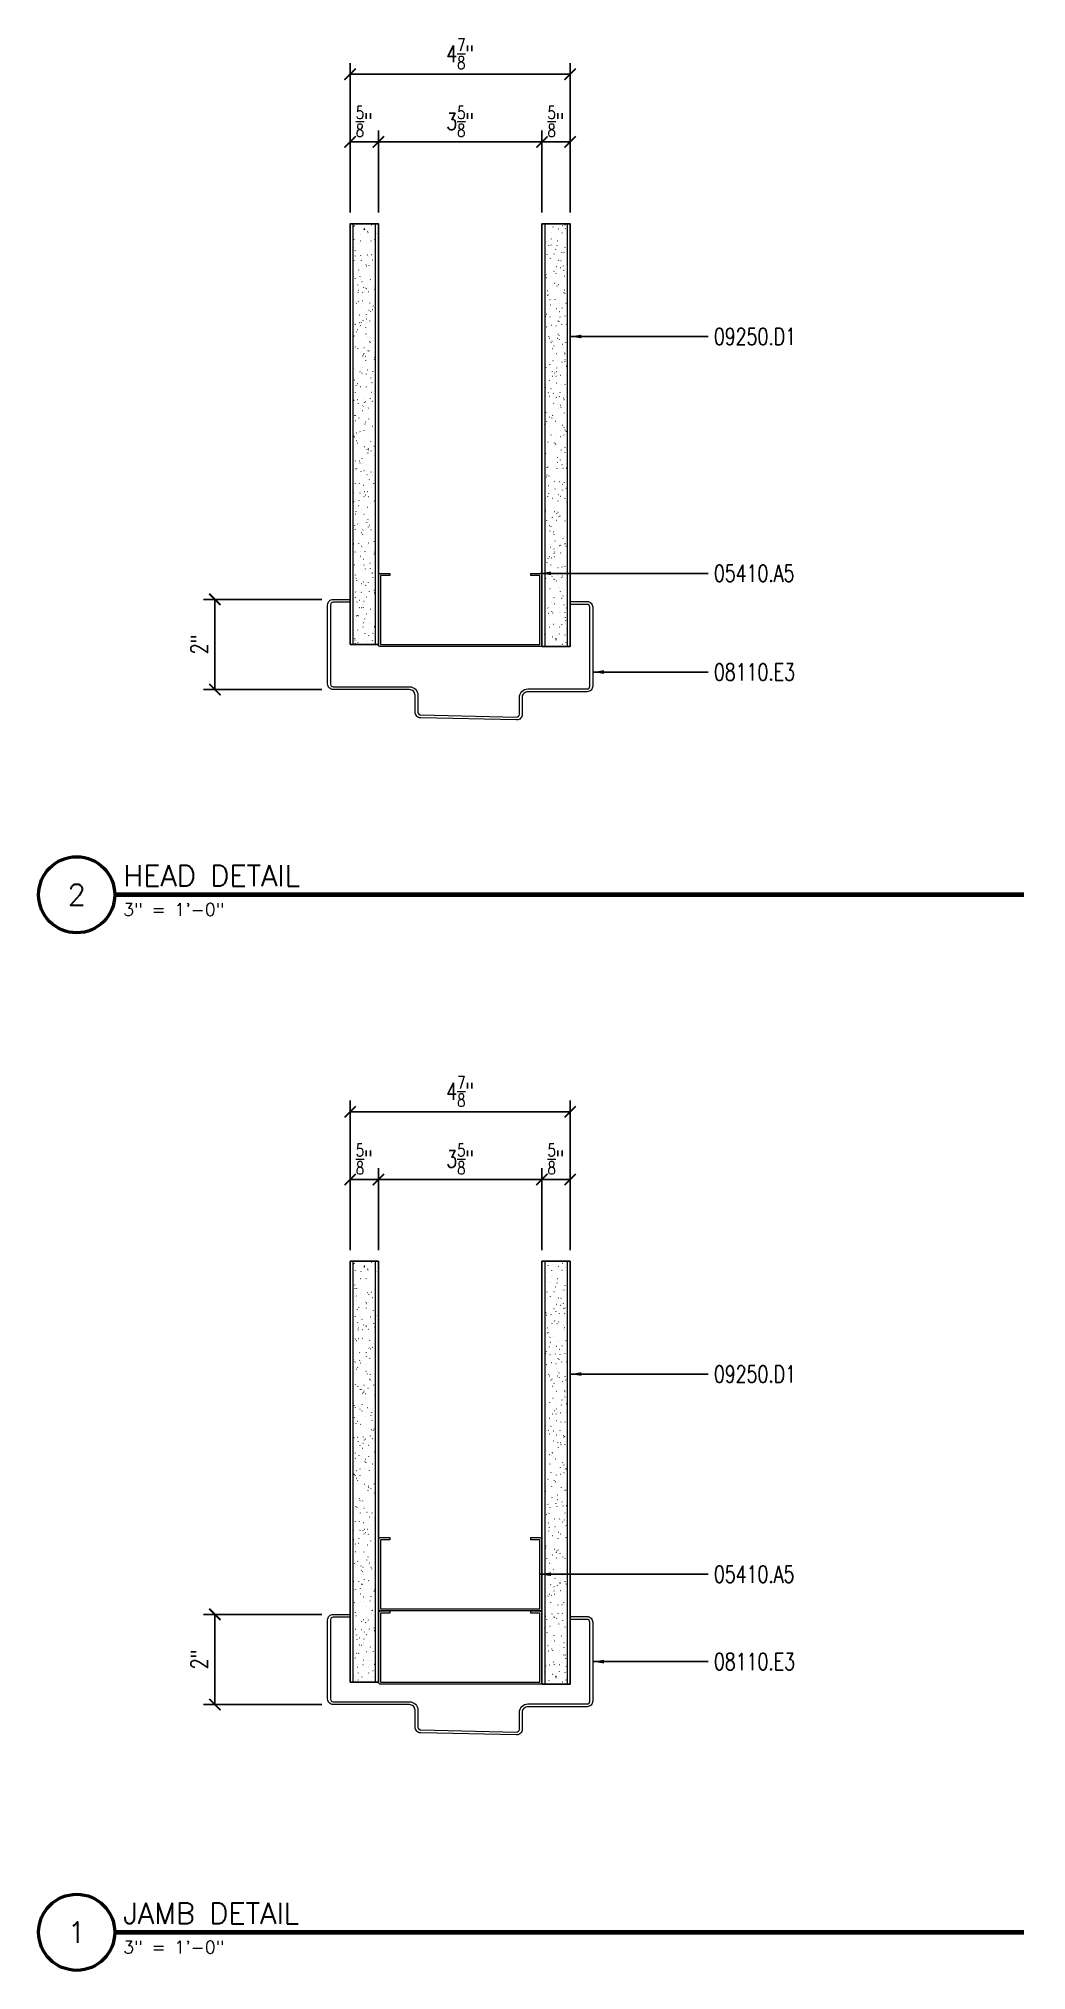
# Model space of a CAD drawing. Header units: inches. Extents: x 0.7 to 22.5, y 0.7 to 43.5.
import ezdxf
from ezdxf.enums import TextEntityAlignment as Align

# ---------------------------------------------------------------- set-up
doc = ezdxf.new("R2010")
doc.units = ezdxf.units.IN
doc.header["$LTSCALE"] = 0.5
doc.header["$MEASUREMENT"] = 0
doc.layers.get('0').update_dxf_attribs({"lineweight": 18})
doc.layers.get('Defpoints').update_dxf_attribs({"color": 140, "lineweight": 18})
for name, color, linetype, lineweight in [('A-Anno-Dims', 211, 'Continuous', 18), ('A-Anno-Note', 231, 'Continuous', 25), ('A-Detl-Fine', 90, 'Continuous', 18), ('A-Detl-Medm', 31, 'Continuous', 25), ('A-Detl-Patt', 190, 'Continuous', 18), ('A-Detl-Thin', 150, 'Continuous', 18), ('G-Anno-Ttlb', 213, 'Continuous', 50)]:
    doc.layers.add(name, color=color, linetype=linetype, lineweight=lineweight)
doc.styles.add('Arch-Dim', font='romans.shx', dxfattribs={"width": 0.75})
doc.styles.add('RomanS', font='romans.shx')
doc.dimstyles.new('Aec-Arch-I-96', dxfattribs={"dimscale": 96, "dimtxt": 0.09375, "dimasz": 0.0625, "dimexe": 0.0625, "dimexo": 0.0625, "dimgap": 0.03125, "dimtad": 1, "dimdec": 4, "dimzin": 3, "dimdsep": 46, "dimlunit": 4, "dimtxsty": 'Arch-Dim', "dimblk": 'ARCHTICK', "dimcen": 0.09375, "dimazin": 2, "dimtfac": 0.75, "dimtdec": 4, "dimtix": 1, "dimtmove": 2, "dimatfit": 2, "dimfxl": 1, "dimtolj": 1, "dimtzin": 0, "dimarcsym": 0})

# ---------------------------------------------------------------- blocks, each defined once
blk = doc.blocks.new('*U4')
at = {"color": 0, "linetype": 'ByBlock'}
blk.add_lwpolyline([(0.25, -1.625), (0.0478, -1.625, -0.4142136), (0, -1.5772), (0, -0.0478, -0.4142136), (0.0478, 0), (3.5772, 0, -0.4142136), (3.625, -0.0478), (3.625, -1.5772, -0.4142136), (3.5772, -1.625), (3.375, -1.625), (3.375, -1.5772), (3.5772, -1.5772), (3.5772, -0.0478), (0.0478, -0.0478), (0.0478, -1.5772), (0.25, -1.5772)], format="xyb", close=True, dxfattribs=at)
blk = doc.blocks.new('*U5')
at = {"color": 0, "linetype": 'ByBlock'}
blk.add_lwpolyline([(0, 0), (0.375, 0, -0.4142136), (0.5, -0.125), (0.5, -1.875, -0.4142136), (0.375, -2), (-0.9375, -2, 0.4142136), (-1.0625, -2.125), (-1.0625, -2.5, -0.4142136), (-1.1875, -2.625), (-3.3125, -2.5772, -0.4142136), (-3.4375, -2.4522), (-3.4375, -2.0772, 0.4142136), (-3.5625, -1.9522), (-5.25, -1.9522, -0.4142136), (-5.375, -1.8272), (-5.375, -0.0772, -0.4142136), (-5.25, 0.0478), (-4.875, 0.0478), (-4.875, -0.0147), (-5.25, -0.0147, 0.4142136), (-5.3125, -0.0772), (-5.3125, -1.8272, 0.4142136), (-5.25, -1.8897), (-3.5625, -1.8897, -0.4142136), (-3.375, -2.0772), (-3.375, -2.4522, 0.4142136), (-3.3125, -2.5147), (-1.1875, -2.5625, 0.4142136), (-1.125, -2.5), (-1.125, -2.125, -0.4142136), (-0.9375, -1.9375), (0.375, -1.9375, 0.4142136), (0.4375, -1.875), (0.4375, -0.125, 0.4142136), (0.375, -0.0625), (0, -0.0625)], format="xyb", close=True, dxfattribs=at)
blk = doc.blocks.new('_ArchTick')
at = {"color": 0, "linetype": 'ByBlock', "const_width": 0.15}
blk.add_lwpolyline([(-0.5, -0.5), (0.5, 0.5)], dxfattribs=at)
blk = doc.blocks.new('*D6')
at = {"layer": 'A-Anno-Dims', "color": 0, "lineweight": -2, "transparency": 16777216}
for p, q in [((8.187, 16.625), (8.187, 18.438)), ((11.812, 16.625), (11.812, 18.438)), ((8.187, 18.188), (11.812, 18.188))]:
    blk.add_line(p, q, dxfattribs=at)
at = {"layer": 'Defpoints', "color": 0, "transparency": 16777216}
for p in [(11.812, 18.188), (8.187, 16.375), (11.812, 16.375)]:
    blk.add_point(p, dxfattribs=at)
at = {"layer": 'A-Anno-Dims', "color": 0, "lineweight": -2, "transparency": 16777216, "xscale": 0.25, "yscale": 0.25, "zscale": 0.25, "rotation": 180}
blk.add_blockref('_ArchTick', (8.187, 18.188), dxfattribs=at)
at = {"layer": 'A-Anno-Dims', "color": 0, "lineweight": -2, "transparency": 16777216, "xscale": 0.25, "yscale": 0.25, "zscale": 0.25}
blk.add_blockref('_ArchTick', (11.812, 18.188), dxfattribs=at)
at = {"layer": 'A-Anno-Dims', "color": 0, "transparency": 16777216, "insert": (10, 18.641), "char_height": 0.375, "attachment_point": 5, "style": 'Arch-Dim'}
blk.add_mtext('\\A1;3{\\H0.750000x;\\S5/8;}"', dxfattribs=at)
blk = doc.blocks.new('*D7')
at = {"layer": 'A-Anno-Dims', "color": 0, "lineweight": -2, "transparency": 16777216}
for p, q in [((7.562, 16.625), (7.562, 18.438)), ((8.187, 16.625), (8.187, 18.438)), ((8.187, 18.188), (7.562, 18.188))]:
    blk.add_line(p, q, dxfattribs=at)
at = {"layer": 'Defpoints', "color": 0, "transparency": 16777216}
for p in [(7.562, 18.188), (7.562, 16.375), (8.187, 16.375)]:
    blk.add_point(p, dxfattribs=at)
at = {"layer": 'A-Anno-Dims', "color": 0, "lineweight": -2, "transparency": 16777216, "xscale": 0.25, "yscale": 0.25, "zscale": 0.25, "rotation": 180}
blk.add_blockref('_ArchTick', (7.562, 18.188), dxfattribs=at)
at = {"layer": 'A-Anno-Dims', "color": 0, "lineweight": -2, "transparency": 16777216, "xscale": 0.25, "yscale": 0.25, "zscale": 0.25}
blk.add_blockref('_ArchTick', (8.187, 18.188), dxfattribs=at)
at = {"layer": 'A-Anno-Dims', "color": 0, "transparency": 16777216, "insert": (7.875, 18.641), "char_height": 0.375, "attachment_point": 5, "style": 'Arch-Dim'}
blk.add_mtext('\\A1;{\\H0.750000x;\\S5/8;}"', dxfattribs=at)
blk = doc.blocks.new('*D8')
at = {"layer": 'A-Anno-Dims', "color": 0, "lineweight": -2, "transparency": 16777216}
for p, q in [((11.812, 16.625), (11.812, 18.438)), ((12.437, 16.625), (12.437, 18.438)), ((11.812, 18.188), (12.437, 18.188))]:
    blk.add_line(p, q, dxfattribs=at)
at = {"layer": 'Defpoints', "color": 0, "transparency": 16777216}
for p in [(12.437, 18.188), (11.812, 16.375), (12.437, 16.375)]:
    blk.add_point(p, dxfattribs=at)
at = {"layer": 'A-Anno-Dims', "color": 0, "lineweight": -2, "transparency": 16777216, "xscale": 0.25, "yscale": 0.25, "zscale": 0.25, "rotation": 180}
blk.add_blockref('_ArchTick', (11.812, 18.188), dxfattribs=at)
at = {"layer": 'A-Anno-Dims', "color": 0, "lineweight": -2, "transparency": 16777216, "xscale": 0.25, "yscale": 0.25, "zscale": 0.25}
blk.add_blockref('_ArchTick', (12.437, 18.188), dxfattribs=at)
at = {"layer": 'A-Anno-Dims', "color": 0, "transparency": 16777216, "insert": (12.125, 18.641), "char_height": 0.375, "attachment_point": 5, "style": 'Arch-Dim'}
blk.add_mtext('\\A1;{\\H0.750000x;\\S5/8;}"', dxfattribs=at)
blk = doc.blocks.new('*D9')
at = {"layer": 'A-Anno-Dims', "color": 0, "lineweight": -2, "transparency": 16777216}
for p, q in [((7.562, 16.625), (7.562, 19.938)), ((12.437, 16.625), (12.437, 19.938)), ((7.562, 19.688), (12.437, 19.688))]:
    blk.add_line(p, q, dxfattribs=at)
at = {"layer": 'Defpoints', "color": 0, "transparency": 16777216}
for p in [(12.437, 19.688), (7.562, 16.375), (12.437, 16.375)]:
    blk.add_point(p, dxfattribs=at)
at = {"layer": 'A-Anno-Dims', "color": 0, "lineweight": -2, "transparency": 16777216, "xscale": 0.25, "yscale": 0.25, "zscale": 0.25, "rotation": 180}
blk.add_blockref('_ArchTick', (7.562, 19.688), dxfattribs=at)
at = {"layer": 'A-Anno-Dims', "color": 0, "lineweight": -2, "transparency": 16777216, "xscale": 0.25, "yscale": 0.25, "zscale": 0.25}
blk.add_blockref('_ArchTick', (12.437, 19.688), dxfattribs=at)
at = {"layer": 'A-Anno-Dims', "color": 0, "transparency": 16777216, "insert": (10, 20.141), "char_height": 0.375, "attachment_point": 5, "style": 'Arch-Dim'}
blk.add_mtext('\\A1;4{\\H0.750000x;\\S7/8;}"', dxfattribs=at)
blk = doc.blocks.new('*D10')
at = {"layer": 'A-Anno-Dims', "color": 0, "lineweight": -2, "transparency": 16777216}
for p, q in [((8.187, 39.625), (8.187, 41.438)), ((8.187, 41.188), (11.812, 41.188)), ((11.812, 39.625), (11.812, 41.438))]:
    blk.add_line(p, q, dxfattribs=at)
at = {"layer": 'Defpoints', "color": 0, "transparency": 16777216}
for p in [(11.812, 41.188), (8.187, 39.375), (11.812, 39.375)]:
    blk.add_point(p, dxfattribs=at)
at = {"layer": 'A-Anno-Dims', "color": 0, "lineweight": -2, "transparency": 16777216, "xscale": 0.25, "yscale": 0.25, "zscale": 0.25, "rotation": 180}
blk.add_blockref('_ArchTick', (8.187, 41.188), dxfattribs=at)
at = {"layer": 'A-Anno-Dims', "color": 0, "lineweight": -2, "transparency": 16777216, "xscale": 0.25, "yscale": 0.25, "zscale": 0.25}
blk.add_blockref('_ArchTick', (11.812, 41.188), dxfattribs=at)
at = {"layer": 'A-Anno-Dims', "color": 0, "transparency": 16777216, "insert": (10, 41.641), "char_height": 0.375, "attachment_point": 5, "style": 'Arch-Dim'}
blk.add_mtext('\\A1;3{\\H0.750000x;\\S5/8;}"', dxfattribs=at)
blk = doc.blocks.new('*D11')
at = {"layer": 'A-Anno-Dims', "color": 0, "lineweight": -2, "transparency": 16777216}
for p, q in [((7.562, 39.625), (7.562, 41.438)), ((8.187, 41.188), (7.562, 41.188)), ((8.187, 39.625), (8.187, 41.438))]:
    blk.add_line(p, q, dxfattribs=at)
at = {"layer": 'Defpoints', "color": 0, "transparency": 16777216}
for p in [(7.562, 41.188), (7.562, 39.375), (8.187, 39.375)]:
    blk.add_point(p, dxfattribs=at)
at = {"layer": 'A-Anno-Dims', "color": 0, "lineweight": -2, "transparency": 16777216, "xscale": 0.25, "yscale": 0.25, "zscale": 0.25, "rotation": 180}
blk.add_blockref('_ArchTick', (7.562, 41.188), dxfattribs=at)
at = {"layer": 'A-Anno-Dims', "color": 0, "lineweight": -2, "transparency": 16777216, "xscale": 0.25, "yscale": 0.25, "zscale": 0.25}
blk.add_blockref('_ArchTick', (8.187, 41.188), dxfattribs=at)
at = {"layer": 'A-Anno-Dims', "color": 0, "transparency": 16777216, "insert": (7.875, 41.641), "char_height": 0.375, "attachment_point": 5, "style": 'Arch-Dim'}
blk.add_mtext('\\A1;{\\H0.750000x;\\S5/8;}"', dxfattribs=at)
blk = doc.blocks.new('*D12')
at = {"layer": 'A-Anno-Dims', "color": 0, "lineweight": -2, "transparency": 16777216}
for p, q in [((11.812, 39.625), (11.812, 41.438)), ((11.812, 41.188), (12.437, 41.188)), ((12.437, 39.625), (12.437, 41.438))]:
    blk.add_line(p, q, dxfattribs=at)
at = {"layer": 'Defpoints', "color": 0, "transparency": 16777216}
for p in [(12.437, 41.188), (11.812, 39.375), (12.437, 39.375)]:
    blk.add_point(p, dxfattribs=at)
at = {"layer": 'A-Anno-Dims', "color": 0, "lineweight": -2, "transparency": 16777216, "xscale": 0.25, "yscale": 0.25, "zscale": 0.25, "rotation": 180}
blk.add_blockref('_ArchTick', (11.812, 41.188), dxfattribs=at)
at = {"layer": 'A-Anno-Dims', "color": 0, "lineweight": -2, "transparency": 16777216, "xscale": 0.25, "yscale": 0.25, "zscale": 0.25}
blk.add_blockref('_ArchTick', (12.437, 41.188), dxfattribs=at)
at = {"layer": 'A-Anno-Dims', "color": 0, "transparency": 16777216, "insert": (12.125, 41.641), "char_height": 0.375, "attachment_point": 5, "style": 'Arch-Dim'}
blk.add_mtext('\\A1;{\\H0.750000x;\\S5/8;}"', dxfattribs=at)
blk = doc.blocks.new('*D13')
at = {"layer": 'A-Anno-Dims', "color": 0, "lineweight": -2, "transparency": 16777216}
for p, q in [((7.562, 39.625), (7.562, 42.938)), ((12.437, 39.625), (12.437, 42.938)), ((7.562, 42.688), (12.437, 42.688))]:
    blk.add_line(p, q, dxfattribs=at)
at = {"layer": 'Defpoints', "color": 0, "transparency": 16777216}
for p in [(12.437, 42.688), (7.562, 39.375), (12.437, 39.375)]:
    blk.add_point(p, dxfattribs=at)
at = {"layer": 'A-Anno-Dims', "color": 0, "lineweight": -2, "transparency": 16777216, "xscale": 0.25, "yscale": 0.25, "zscale": 0.25, "rotation": 180}
blk.add_blockref('_ArchTick', (7.562, 42.688), dxfattribs=at)
at = {"layer": 'A-Anno-Dims', "color": 0, "lineweight": -2, "transparency": 16777216, "xscale": 0.25, "yscale": 0.25, "zscale": 0.25}
blk.add_blockref('_ArchTick', (12.437, 42.688), dxfattribs=at)
at = {"layer": 'A-Anno-Dims', "color": 0, "transparency": 16777216, "insert": (10, 43.141), "char_height": 0.375, "attachment_point": 5, "style": 'Arch-Dim'}
blk.add_mtext('\\A1;4{\\H0.750000x;\\S7/8;}"', dxfattribs=at)
blk = doc.blocks.new('Anno_Title_A1')
at = {"color": 0, "linetype": 'ByBlock', "lineweight": -2}
blk.add_circle((0, 0), 2.25, dxfattribs=at)
blk.add_circle((0, 0), 2.25, dxfattribs=at)
at = {"color": 0, "linetype": 'ByBlock', "lineweight": -2, "style": 'RomanS'}
blk.add_attdef('NUMBER', text='', height=1.25, dxfattribs=at).set_placement((0, 0), align=Align.MIDDLE)
blk = doc.blocks.new('Anno_Title_T1')
at = {"color": 0, "linetype": 'ByBlock', "lineweight": -2}
blk.add_lwpolyline([(2.75, 0), (3.75, 0)], dxfattribs=at)
at = {"color": 0, "linetype": 'ByBlock', "lineweight": -2, "style": 'RomanS'}
blk.add_attdef('TITLE', (2.75, 0.5), '', height=1.25, dxfattribs=at)
blk.add_attdef('SCALE', text='', height=0.75, dxfattribs=at).set_placement((2.75, -0.5), align=Align.TOP_LEFT)
blk = doc.blocks.new('*D16')
at = {"layer": 'A-Anno-Dims', "color": 0, "lineweight": -2, "transparency": 16777216}
for p, q in [((6.937, 31.048), (4.312, 31.048)), ((4.562, 31.048), (4.562, 29.048)), ((6.937, 29.048), (4.312, 29.048))]:
    blk.add_line(p, q, dxfattribs=at)
at = {"layer": 'Defpoints', "color": 0, "transparency": 16777216}
for p in [(7.187, 31.048), (4.562, 29.048), (7.187, 29.048)]:
    blk.add_point(p, dxfattribs=at)
at = {"layer": 'A-Anno-Dims', "color": 0, "lineweight": -2, "transparency": 16777216, "xscale": 0.25, "yscale": 0.25, "zscale": 0.25}
for p, rotation in [((4.562, 31.048), 90), ((4.562, 29.048), 270)]:
    blk.add_blockref('_ArchTick', p, dxfattribs=dict(at, rotation=rotation))
at = {"layer": 'A-Anno-Dims', "color": 0, "transparency": 16777216, "insert": (4.214, 30.048), "char_height": 0.375, "attachment_point": 5, "rotation": 90, "style": 'Arch-Dim'}
blk.add_mtext('\\A1;2"', dxfattribs=at)
blk = doc.blocks.new('*D17')
at = {"layer": 'A-Anno-Dims', "color": 0, "lineweight": -2, "transparency": 16777216}
for p, q in [((6.937, 8.548), (4.312, 8.548)), ((4.562, 8.548), (4.562, 6.548)), ((6.937, 6.548), (4.312, 6.548))]:
    blk.add_line(p, q, dxfattribs=at)
at = {"layer": 'Defpoints', "color": 0, "transparency": 16777216}
for p in [(7.187, 8.548), (4.562, 6.548), (7.187, 6.548)]:
    blk.add_point(p, dxfattribs=at)
at = {"layer": 'A-Anno-Dims', "color": 0, "lineweight": -2, "transparency": 16777216, "xscale": 0.25, "yscale": 0.25, "zscale": 0.25}
for p, rotation in [((4.562, 8.548), 90), ((4.562, 6.548), 270)]:
    blk.add_blockref('_ArchTick', p, dxfattribs=dict(at, rotation=rotation))
at = {"layer": 'A-Anno-Dims', "color": 0, "transparency": 16777216, "insert": (4.214, 7.548), "char_height": 0.375, "attachment_point": 5, "rotation": 90, "style": 'Arch-Dim'}
blk.add_mtext('\\A1;2"', dxfattribs=at)

msp = doc.modelspace()

# ---------------------------------------------------------------- hatches: boundary and pattern name
at = {"layer": 'A-Detl-Patt'}
h = msp.add_hatch(dxfattribs=at)
h.set_pattern_fill('GENERAL_TEXTURE', color=256, scale=0.5, angle=90, style=0, pattern_type=2)
h.set_pattern_definition([(90, (8.1775, 30.0678), (-0.5, 0.005), [0.005, -0.5]), (100, (8.1675, 30.2278), (-0.493272, -0.0819), [0.005, -0.5]), (110, (8.0575, 30.1378), (-0.471556, -0.166312), [0.005, -0.5]), (120, (7.9775, 30.2478), (-0.435513, -0.24567), [0.005, -0.5]), (130, (7.9475, 30.1178), (-0.386236, -0.317564), [0.005, -0.5]), (140, (7.8275, 30.1578), (-0.325224, -0.379808), [0.005, -0.5]), (150, (7.7375, 30.0878), (-0.25433, -0.430513), [0.005, -0.5]), (160, (7.7475, 30.2478), (-0.175709, -0.468136), [0.005, -0.5]), (170, (7.7275, 30.3678), (-0.091748, -0.491536), [0.005, -0.5]), (180, (7.8475, 30.4278), (-0.005, -0.5), [0.005, -0.5]), (190, (7.8575, 30.5278), (0.0819, -0.493272), [0.005, -0.5]), (200, (8.0375, 30.5278), (0.166312, -0.471556), [0.005, -0.5]), (210, (8.0975, 30.4378), (0.24567, -0.435513), [0.005, -0.5]), (220, (8.0675, 30.2978), (0.317564, -0.386236), [0.005, -0.5]), (230, (7.9775, 30.3878), (0.379808, -0.325224), [0.005, -0.5]), (240, (7.8875, 30.2978), (0.430513, -0.25433), [0.005, -0.5]), (250, (8.1675, 30.5078), (0.468136, -0.175709), [0.005, -0.5])])
h.paths.add_polyline_path([(7.625, 30.0478), (7.625, 39.375), (8.125, 39.375), (8.125, 30.0478)], flags=0)
h = msp.add_hatch(dxfattribs=at)
h.set_pattern_fill('GENERAL_TEXTURE', color=256, scale=0.5, angle=-90, style=0, pattern_type=2)
h.set_pattern_definition([(270, (11.8225, 39.355), (0.5, -0.005), [0.005, -0.5]), (280, (11.8325, 39.195), (0.493272, 0.0819), [0.005, -0.5]), (290, (11.9425, 39.285), (0.471556, 0.166312), [0.005, -0.5]), (300, (12.0225, 39.175), (0.435513, 0.24567), [0.005, -0.5]), (310, (12.0525, 39.305), (0.386236, 0.317564), [0.005, -0.5]), (320, (12.1725, 39.265), (0.325224, 0.379808), [0.005, -0.5]), (330, (12.2625, 39.335), (0.25433, 0.430513), [0.005, -0.5]), (340, (12.2525, 39.175), (0.175709, 0.468136), [0.005, -0.5]), (350, (12.2725, 39.055), (0.091748, 0.491536), [0.005, -0.5]), (2e-14, (12.1525, 38.995), (0.005, 0.5), [0.005, -0.5]), (10, (12.1425, 38.895), (-0.0819, 0.493272), [0.005, -0.5]), (20, (11.9625, 38.895), (-0.166312, 0.471556), [0.005, -0.5]), (30, (11.9025, 38.985), (-0.24567, 0.435513), [0.005, -0.5]), (40, (11.9325, 39.125), (-0.317564, 0.386236), [0.005, -0.5]), (50, (12.0225, 39.035), (-0.379808, 0.325224), [0.005, -0.5]), (60, (12.1125, 39.125), (-0.430513, 0.25433), [0.005, -0.5]), (70, (11.8325, 38.915), (-0.468136, 0.175709), [0.005, -0.5])])
h.paths.add_polyline_path([(12.375, 39.375), (12.375, 30), (11.875, 30), (11.875, 39.375)], flags=0)
h = msp.add_hatch(dxfattribs=at)
h.set_pattern_fill('GENERAL_TEXTURE', color=256, scale=0.5, angle=90, style=0, pattern_type=2)
h.set_pattern_definition([(90, (8.1775, 7.0678), (-0.5, 0.005), [0.005, -0.5]), (100, (8.1675, 7.2278), (-0.493272, -0.0819), [0.005, -0.5]), (110, (8.0575, 7.1378), (-0.471556, -0.166312), [0.005, -0.5]), (120, (7.9775, 7.2478), (-0.435513, -0.24567), [0.005, -0.5]), (130, (7.9475, 7.1178), (-0.386236, -0.317564), [0.005, -0.5]), (140, (7.8275, 7.1578), (-0.325224, -0.379808), [0.005, -0.5]), (150, (7.7375, 7.0878), (-0.25433, -0.430513), [0.005, -0.5]), (160, (7.7475, 7.2478), (-0.175709, -0.468136), [0.005, -0.5]), (170, (7.7275, 7.3678), (-0.091748, -0.491536), [0.005, -0.5]), (180, (7.8475, 7.4278), (-0.005, -0.5), [0.005, -0.5]), (190, (7.8575, 7.5278), (0.0819, -0.493272), [0.005, -0.5]), (200, (8.0375, 7.5278), (0.166312, -0.471556), [0.005, -0.5]), (210, (8.0975, 7.4378), (0.24567, -0.435513), [0.005, -0.5]), (220, (8.0675, 7.2978), (0.317564, -0.386236), [0.005, -0.5]), (230, (7.9775, 7.3878), (0.379808, -0.325224), [0.005, -0.5]), (240, (7.8875, 7.2978), (0.430513, -0.25433), [0.005, -0.5]), (250, (8.1675, 7.5078), (0.468136, -0.175709), [0.005, -0.5])])
h.paths.add_polyline_path([(7.625, 7.0478), (7.625, 16.375), (8.125, 16.375), (8.125, 7.0478)], flags=0)
h = msp.add_hatch(dxfattribs=at)
h.set_pattern_fill('GENERAL_TEXTURE', color=256, scale=0.5, angle=-90, style=0, pattern_type=2)
h.set_pattern_definition([(270, (11.8225, 16.355), (0.5, -0.005), [0.005, -0.5]), (280, (11.8325, 16.195), (0.493272, 0.0819), [0.005, -0.5]), (290, (11.9425, 16.285), (0.471556, 0.166312), [0.005, -0.5]), (300, (12.0225, 16.175), (0.435513, 0.24567), [0.005, -0.5]), (310, (12.0525, 16.305), (0.386236, 0.317564), [0.005, -0.5]), (320, (12.1725, 16.265), (0.325224, 0.379808), [0.005, -0.5]), (330, (12.2625, 16.335), (0.25433, 0.430513), [0.005, -0.5]), (340, (12.2525, 16.175), (0.175709, 0.468136), [0.005, -0.5]), (350, (12.2725, 16.055), (0.091748, 0.491536), [0.005, -0.5]), (2e-14, (12.1525, 15.995), (0.005, 0.5), [0.005, -0.5]), (10, (12.1425, 15.895), (-0.0819, 0.493272), [0.005, -0.5]), (20, (11.9625, 15.895), (-0.166312, 0.471556), [0.005, -0.5]), (30, (11.9025, 15.985), (-0.24567, 0.435513), [0.005, -0.5]), (40, (11.9325, 16.125), (-0.317564, 0.386236), [0.005, -0.5]), (50, (12.0225, 16.035), (-0.379808, 0.325224), [0.005, -0.5]), (60, (12.1125, 16.125), (-0.430513, 0.25433), [0.005, -0.5]), (70, (11.8325, 15.915), (-0.468136, 0.175709), [0.005, -0.5])])
h.paths.add_polyline_path([(12.375, 16.375), (12.375, 7), (11.875, 7), (11.875, 16.375)], flags=0)

# ---------------------------------------------------------------- linework, layer by layer
at = {"layer": 'A-Detl-Fine'}
for p, q in [((7.625, 30.0478), (7.625, 39.375)), ((8.125, 30.0478), (8.125, 39.375)), ((11.875, 39.375), (11.875, 30)), ((12.375, 39.375), (12.375, 30)), ((7.625, 7.0478), (7.625, 16.375)), ((8.125, 7.0478), (8.125, 16.375)), ((11.875, 16.375), (11.875, 7)), ((12.375, 16.375), (12.375, 7))]:
    msp.add_line(p, q, dxfattribs=at)
at = {"layer": 'A-Detl-Medm'}
for points in [[(8.1875, 30.0478), (8.1875, 39.375), (7.5625, 39.375), (7.5625, 30.0478)], [(11.8125, 39.375), (11.8125, 30), (12.4375, 30), (12.4375, 39.375)], [(8.1875, 7.0478), (8.1875, 16.375), (7.5625, 16.375), (7.5625, 7.0478)], [(11.8125, 16.375), (11.8125, 7), (12.4375, 7), (12.4375, 16.375)]]:
    msp.add_lwpolyline(points, close=True, dxfattribs=at)
at = {"layer": 'G-Anno-Ttlb'}
for points in [[(2.34375, 24.5, 0.1, 0.1, 0), (22.5, 24.5, 0.1, 0.1, 0)], [(2.34375, 1.5, 0.1, 0.1, 0), (22.5, 1.5, 0.1, 0.1, 0)]]:
    msp.add_lwpolyline(points, format="xyseb", dxfattribs=at)

# ---------------------------------------------------------------- block references
at = {"layer": 'A-Detl-Thin', "rotation": 180}
for p in [(11.8125, 30), (11.8125, 8.625), (11.8125, 7)]:
    msp.add_blockref('*U4', p, dxfattribs=at)
at = {"layer": 'A-Detl-Thin'}
for p in [(12.4375, 31), (12.4375, 8.5)]:
    msp.add_blockref('*U5', p, dxfattribs=at)
at = {"layer": 'G-Anno-Ttlb'}
ref = msp.add_blockref('Anno_Title_A1', (1.5, 24.5), dxfattribs=dict(at, xscale=0.375, yscale=0.375, zscale=0.375))
ref.add_attrib('NUMBER', '2', dxfattribs={"layer": '0', "color": 0, "linetype": 'ByBlock', "lineweight": -2, "height": 0.46875, "style": 'Arch-Dim'}).set_placement((1.5, 24.5), align=Align.MIDDLE)
ref = msp.add_blockref('Anno_Title_T1', (1.5, 24.5), dxfattribs=dict(at, xscale=0.375, yscale=0.375, zscale=0.375))
ref.add_attrib('SCALE', '3" = 1\'-0"', dxfattribs={"layer": '0', "color": 0, "linetype": 'ByBlock', "lineweight": -2, "height": 0.28125, "style": 'Arch-Dim'}).set_placement((2.53125, 24.3125), align=Align.TOP_LEFT)
ref.add_attrib('TITLE', 'HEAD DETAIL', (2.53125, 24.6875), dxfattribs={"layer": '0', "color": 0, "linetype": 'ByBlock', "lineweight": -2, "height": 0.46875, "style": 'Arch-Dim'})
ref = msp.add_blockref('Anno_Title_A1', (1.5, 1.5), dxfattribs=dict(at, xscale=0.375, yscale=0.375, zscale=0.375))
ref.add_attrib('NUMBER', '1', dxfattribs={"layer": '0', "color": 0, "linetype": 'ByBlock', "lineweight": -2, "height": 0.46875, "style": 'Arch-Dim'}).set_placement((1.5, 1.5), align=Align.MIDDLE)
ref = msp.add_blockref('Anno_Title_T1', (1.5, 1.5), dxfattribs=dict(at, xscale=0.375, yscale=0.375, zscale=0.375))
ref.add_attrib('SCALE', '3" = 1\'-0"', dxfattribs={"layer": '0', "color": 0, "linetype": 'ByBlock', "lineweight": -2, "height": 0.28125, "style": 'Arch-Dim'}).set_placement((2.53125, 1.3125), align=Align.TOP_LEFT)
ref.add_attrib('TITLE', 'JAMB DETAIL', (2.53125, 1.6875), dxfattribs={"layer": '0', "color": 0, "linetype": 'ByBlock', "lineweight": -2, "height": 0.46875, "style": 'Arch-Dim'})

# ---------------------------------------------------------------- texts
at = {"layer": 'A-Anno-Note', "char_height": 0.375, "attachment_point": 1, "style": 'Arch-Dim'}
for s, insert in [('09250.D1', (15.625, 37.0625)), ('05410.A5', (15.625, 31.8125)), ('08110.E3', (15.625, 29.625)), ('09250.D1', (15.625, 14.0625)), ('05410.A5', (15.625, 9.625)), ('08110.E3', (15.625, 7.6875))]:
    msp.add_mtext(s, dxfattribs=dict(at, insert=insert))

# ---------------------------------------------------------------- dimensions: what is measured, and where the dimension line sits
at = {"layer": 'A-Anno-Dims'}
for base, p1, p2, picture, middle in [((12.4375, 42.6875), (7.5625, 39.375), (12.4375, 39.375), '*D13', (10, 43.14062)), ((7.5625, 41.1875), (8.1875, 39.375), (7.5625, 39.375), '*D11', (7.875, 41.64062)), ((11.8125, 41.1875), (8.1875, 39.375), (11.8125, 39.375), '*D10', (10, 41.64062)), ((12.4375, 41.1875), (11.8125, 39.375), (12.4375, 39.375), '*D12', (12.125, 41.64062)), ((12.4375, 19.6875), (7.5625, 16.375), (12.4375, 16.375), '*D9', (10, 20.14062)), ((7.5625, 18.1875), (8.1875, 16.375), (7.5625, 16.375), '*D7', (7.875, 18.64062)), ((11.8125, 18.1875), (8.1875, 16.375), (11.8125, 16.375), '*D6', (10, 18.64062)), ((12.4375, 18.1875), (11.8125, 16.375), (12.4375, 16.375), '*D8', (12.125, 18.64062))]:
    dim = msp.add_linear_dim(base=base, p1=p1, p2=p2, dimstyle='Aec-Arch-I-96', override={"dimscale": 4}, dxfattribs=at)
    dim.commit()
    dim.dimension.update_dxf_attribs({"geometry": picture, "text_midpoint": middle})
for base, p1, p2, picture, middle in [((4.5625, 29.0478), (7.1875, 31.0478), (7.1875, 29.0478), '*D16', (4.21429, 30.0478)), ((4.5625, 6.5478), (7.1875, 8.5478), (7.1875, 6.5478), '*D17', (4.21429, 7.5478))]:
    dim = msp.add_linear_dim(base=base, p1=p1, p2=p2, angle=90, dimstyle='Aec-Arch-I-96', override={"dimscale": 4}, dxfattribs=at)
    dim.commit()
    dim.dimension.update_dxf_attribs({"geometry": picture, "text_midpoint": middle})

# ---------------------------------------------------------------- leaders
at = {"layer": 'A-Anno-Note', "annotation_type": 0, "has_hookline": 1, "hookline_direction": 0}
for points, text_width in [([(12.4375, 36.875), (15.5, 36.875)], 1.86161), ([(11.7647, 31.625), (15.5, 31.625)], 1.90179), ([(12.9375, 29.4375), (15.5, 29.4375)], 1.91518), ([(12.4375, 13.875), (15.5, 13.875)], 1.86161), ([(11.7647, 9.4375), (15.5, 9.4375)], 1.90179), ([(12.9375, 7.5), (15.5, 7.5)], 1.91518)]:
    msp.add_leader(points, dimstyle='Aec-Arch-I-96', override={"dimscale": 4, "dimgap": 0.03125, "dimtad": 0}, dxfattribs=dict(at, text_width=text_width))

doc.saveas('drawing.dxf')
